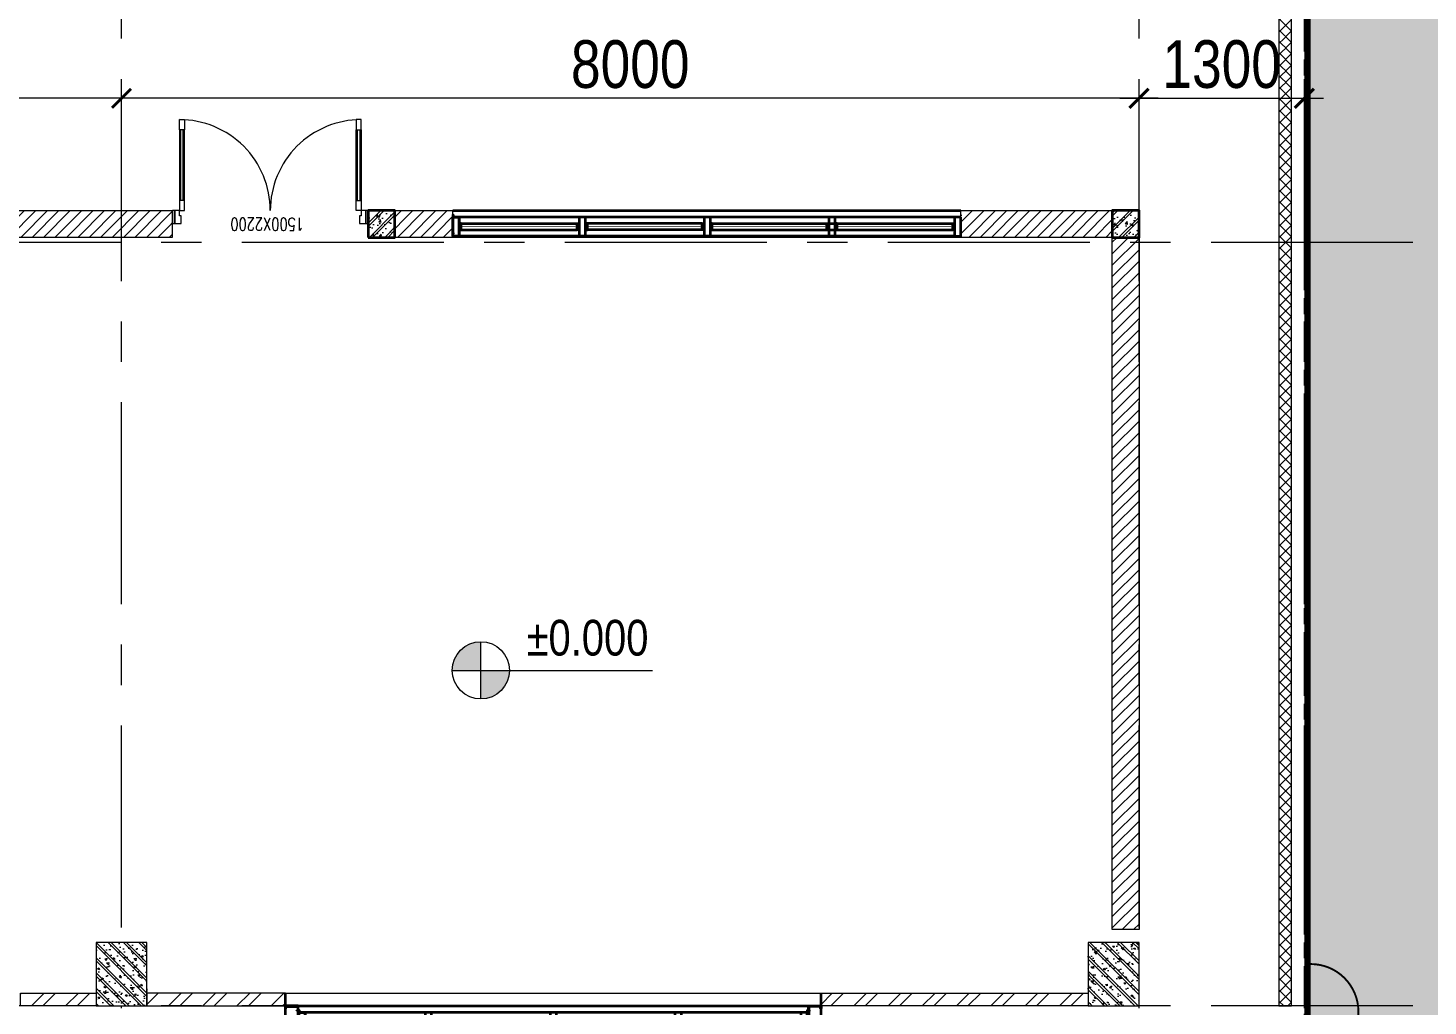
# Model space of a CAD drawing. Header units: millimetres. Extents: x -547695 to 905972, y -1055718 to 167349.
# Drawn here: x -504804 to -493797, y -811108 to -803423 of the extents above; entities that cross this region are included whole.
import ezdxf
from ezdxf.enums import TextEntityAlignment as Align
from ezdxf.xclip import XClip

# ---------------------------------------------------------------- set-up
doc = ezdxf.new("R2010")
doc.units = ezdxf.units.MM
doc.header["$XCLIPFRAME"] = 0
for name, pattern in [('$0$BASE-A0$0$HIDDEN', [0.375, 0.25, -0.125]), ('CENTER', [50.800000000000004, 31.75, -6.35, 6.35, -6.35]), ('HIDDEN', [9.524999999999999, 6.35, -3.175])]:
    doc.linetypes.add(name, pattern=pattern)
doc.layers.get('DEFPOINTS').update_dxf_attribs({"color": 1, "lineweight": 25})
doc.layers.add('$0$Defpoints', color=191, linetype='Continuous', plot=False)
doc.layers.add('7a-Flashing_01', color=1, linetype='Continuous')
doc.layers.add('8', color=8, linetype='Continuous')
for name, color, linetype, lineweight in [('A-COLS', 9, 'Continuous', 9), ('A-CONC', 2, 'Continuous', 35), ('A-DIMS', 8, 'Continuous', 9), ('A-DOOR', 142, 'Continuous', 9), ('A-FINE', 255, 'Continuous', 25), ('A-GRID', 250, 'CENTER', 15), ('A-HEVY', 111, 'Continuous', 35), ('A-HIDD', 45, 'HIDDEN', 9), ('A-PATT', 252, 'Continuous', 9), ('A-REV', 7, 'Continuous', 35), ('A-SYMBOLS', 10, 'Continuous', 13), ('A-TEXT', 255, 'Continuous', 25), ('A-WALL', 12, 'Continuous', 13), ('A-WALL-INT', 31, 'Continuous', 9)]:
    doc.layers.add(name, color=color, linetype=linetype, lineweight=lineweight)
doc.styles.add('VTK _ Arial_2.5 mm', font='arial.ttf', dxfattribs={"width": 0.8})
doc.styles.add('VTK_Arial', font='arial.ttf', dxfattribs={"width": 0.8})
doc.styles.add('VTK_Arial_2 mm', font='arial.ttf', dxfattribs={"width": 0.8})
doc.styles.add('XR-MBT1$0$XR-MBVP X.TV T2$0$VNCC-vnsimli', font='vnsimli.shx', dxfattribs={"width": 0.75})
doc.dimstyles.new('A-2.5-DIM1', dxfattribs={"dimtxt": 2.5, "dimasz": 1, "dimexe": 1, "dimexo": 0, "dimgap": 0.5, "dimtad": 1, "dimdec": 0, "dimzin": 12, "dimdsep": 46, "dimtxsty": 'VTK_Arial', "dimblk": 'ARCHTICK', "dimcen": 0, "dimdle": 1, "dimclrd": 256, "dimclre": 256, "dimclrt": 7, "dimadec": 1, "dimazin": 3, "dimtfac": 1, "dimtdec": 0, "dimtmove": 0, "dimatfit": 2, "dimfxl": 20, "dimtolj": 1, "dimtzin": 0, "dimlwd": -1, "dimlwe": -1, "dimarcsym": 0})
doc.dimstyles.new('A-2.5-DIM150', dxfattribs={"dimscale": 150, "dimtxt": 2.5, "dimasz": 1, "dimexe": 1, "dimexo": 0, "dimgap": 0.5, "dimtad": 1, "dimdec": 0, "dimzin": 12, "dimdsep": 46, "dimtxsty": 'VTK_Arial', "dimblk": 'ARCHTICK', "dimcen": 0, "dimdle": 1, "dimclrd": 256, "dimclre": 256, "dimclrt": 7, "dimadec": 1, "dimazin": 3, "dimtfac": 1, "dimtdec": 0, "dimtmove": 0, "dimatfit": 2, "dimfxl": 20, "dimtfill": 1, "dimtolj": 1, "dimtzin": 0, "dimlwd": -1, "dimlwe": -1, "dimarcsym": 0})

# ---------------------------------------------------------------- blocks, each defined once
blk = doc.blocks.new('_ARCHTICK')
at = {"color": 0, "linetype": 'ByBlock', "const_width": 0.15}
blk.add_lwpolyline([(-0.5, -0.5), (0.5, 0.5)], dxfattribs=at)
blk = doc.blocks.new('*D383')
at = {"layer": 'A-DIMS', "transparency": 16777216}
for p, q in [((-496069.1778728896, -804438.8037468889), (-496069.1778728896, -803825.7640047203)), ((-494769.1778728896, -804438.8037468889), (-494769.1778728896, -803825.7640047203)), ((-496219.1778728896, -803975.7640047203), (-494619.1778728896, -803975.7640047203))]:
    blk.add_line(p, q, dxfattribs=at)
at = {"layer": 'DEFPOINTS', "color": 0, "transparency": 16777216}
for p in [(-494769.1778728896, -803975.7640047203), (-496069.1778728896, -804438.8037468889), (-494769.1778728896, -804438.8037468889)]:
    blk.add_point(p, dxfattribs=at)
at = {"layer": 'A-DIMS', "transparency": 16777216, "xscale": 150, "yscale": 150, "zscale": 150, "rotation": 180}
blk.add_blockref('_ARCHTICK', (-496069.1778728896, -803975.7640047203), dxfattribs=at)
at = {"layer": 'A-DIMS', "transparency": 16777216, "xscale": 150, "yscale": 150, "zscale": 150}
blk.add_blockref('_ARCHTICK', (-494769.1778728896, -803975.7640047203), dxfattribs=at)
at = {"layer": 'A-DIMS', "color": 7, "transparency": 16777216, "insert": (-495419.1778728896, -803709.1712352795), "char_height": 375, "attachment_point": 5, "style": 'VTK_Arial', "bg_fill": 3, "box_fill_scale": 1.1, "bg_fill_color": 257, "bg_fill_transparency": 0}
blk.add_mtext('\\A1;1300', dxfattribs=at)
blk = doc.blocks.new('*D384')
at = {"layer": 'A-DIMS', "transparency": 16777216}
for p, q in [((-504069.1778728896, -804438.8037468889), (-504069.1778728896, -803825.7640047203)), ((-496069.1778728896, -804438.8037468889), (-496069.1778728896, -803825.7640047203)), ((-495919.1778728896, -803975.7640047203), (-504219.1778728896, -803975.7640047203))]:
    blk.add_line(p, q, dxfattribs=at)
at = {"layer": 'DEFPOINTS', "color": 0, "transparency": 16777216}
for p in [(-504069.1778728896, -803975.7640047203), (-504069.1778728896, -804438.8037468889), (-496069.1778728896, -804438.8037468889)]:
    blk.add_point(p, dxfattribs=at)
at = {"layer": 'A-DIMS', "transparency": 16777216, "xscale": 150, "yscale": 150, "zscale": 150, "rotation": 180}
blk.add_blockref('_ARCHTICK', (-504069.1778728896, -803975.7640047203), dxfattribs=at)
at = {"layer": 'A-DIMS', "transparency": 16777216, "xscale": 150, "yscale": 150, "zscale": 150}
blk.add_blockref('_ARCHTICK', (-496069.1778728896, -803975.7640047203), dxfattribs=at)
at = {"layer": 'A-DIMS', "color": 7, "transparency": 16777216, "insert": (-500069.1778728896, -803709.2991343247), "char_height": 375, "attachment_point": 5, "style": 'VTK_Arial', "bg_fill": 3, "box_fill_scale": 1.1, "bg_fill_color": 257, "bg_fill_transparency": 0}
blk.add_mtext('\\A1;8000', dxfattribs=at)
blk = doc.blocks.new('*D385')
at = {"layer": 'A-DIMS', "transparency": 16777216}
for p, q in [((-512069.1778728896, -804438.8037468889), (-512069.1778728896, -803825.7640047203)), ((-504069.1778728896, -804438.8037468889), (-504069.1778728896, -803825.7640047203)), ((-503919.1778728896, -803975.7640047203), (-512219.1778728896, -803975.7640047203))]:
    blk.add_line(p, q, dxfattribs=at)
at = {"layer": 'DEFPOINTS', "color": 0, "transparency": 16777216}
for p in [(-512069.1778728896, -803975.7640047203), (-512069.1778728896, -804438.8037468889), (-504069.1778728896, -804438.8037468889)]:
    blk.add_point(p, dxfattribs=at)
at = {"layer": 'A-DIMS', "transparency": 16777216, "xscale": 150, "yscale": 150, "zscale": 150, "rotation": 180}
blk.add_blockref('_ARCHTICK', (-512069.1778728896, -803975.7640047203), dxfattribs=at)
at = {"layer": 'A-DIMS', "transparency": 16777216, "xscale": 150, "yscale": 150, "zscale": 150}
blk.add_blockref('_ARCHTICK', (-504069.1778728896, -803975.7640047203), dxfattribs=at)
at = {"layer": 'A-DIMS', "color": 7, "transparency": 16777216, "insert": (-508069.1778728896, -803709.2991343247), "char_height": 375, "attachment_point": 5, "style": 'VTK_Arial', "bg_fill": 3, "box_fill_scale": 1.1, "bg_fill_color": 257, "bg_fill_transparency": 0}
blk.add_mtext('\\A1;8000', dxfattribs=at)
blk = doc.blocks.new('*U117')
at = {"layer": 'A-SYMBOLS'}
h = blk.add_hatch(color=256, dxfattribs=at)
h.paths.add_polyline_path([(2.220446049250313e-16, 1.110223024625157e-16), (0, -2, 0.4142135623730951), (2, 0)])
h.paths.add_polyline_path([(3.33066907387547e-16, -1.110223024625157e-16), (6.661338147750939e-16, 2, 0.4142135623730951), (-2, 0)])
blk.add_line((-2, 0), (12, 0))
blk.add_lwpolyline([(0, -2.000000000349246), (6.123233995736766e-16, 2)])
blk.add_circle((0, 0), 2, dxfattribs=at)
at = {"color": 7, "style": 'VTK _ Arial_2.5 mm', "width": 0.8, "flags": 4}
blk.add_attdef('FINISHFLOORLEVEL', text='', height=2.5, dxfattribs=at).set_placement((3.2, 3.532401091405184), align=Align.TOP_LEFT)
blk.add_attdef('NAMEOFLEVEL', (3.2, -3.467598908594816), '', height=2.5, dxfattribs=at)
blk = doc.blocks.new('E5T7U78')
at = {"layer": 'A-HIDD', "ltscale": 100, "const_width": 50}
blk.add_lwpolyline([(43426.05499878008, -10929.75414979609), (43426.05499878008, -43747.91914387618)], dxfattribs=at)
blk = doc.blocks.new('ERBHRTHB4T')
at = {"color": 0}
blk.add_wipeout([(-200, 100), (199.9999999999773, 100), (199.9999999999773, -400), (-200, -400)], dxfattribs=at).dxf.layer = '8'
at = {"layer": 'A-PATT'}
h = blk.add_hatch(dxfattribs=at)
h.set_pattern_fill('BT-01', color=256, scale=20, style=0, double=1, pattern_type=2)
h.set_pattern_definition([(49.99999999999999, (115612.7283935403, 26819.99793121067), (143.4520365201507, -12.55042699651902), [15, -165]), (355, (115612.7283935403, 26819.99793121067), (-27.75026672260001, 150.4384267400024), [12, -132]), (100.4514, (115624.6827295402, 26818.95206321054), (115.7018763428043, 137.8879084121907), [12.748038, -140.2284224]), (46.18420000000001, (115612.7283935403, 26859.99793121067), (213.4482097251289, -33.10380286580362), [22.5, -247.5]), (96.6356, (115630.5157425403, 26857.2392698105), (186.9325411097407, 194.8235741800883), [19.1220576, -210.3426]), (351.1842, (115612.7283935403, 26859.99793121067), (186.9323890267255, 194.823720185065), [18, -198]), (21, (115632.7283935403, 26849.99793121067), (119.3814104236923, -80.52377813306776), [15, -165]), (326.0000000000001, (115632.7283935403, 26849.99793121067), (48.66306638431632, 145.0300090093706), [12, -132]), (71.4514, (115642.6768401402, 26843.28761001059), (168.044525716298, 64.50609934199048), [12.748038, -140.2284224]), (37.50000000000001, (115612.7283935403, 26819.99793121067), (2.431971063458134, 66.5787707662623), [0, -130.4, 0, -134, 0, -132.5]), (7.499999999999999, (115612.7283935403, 26819.99793121067), (52.61390748842971, 78.88234237647205), [0, -76.39999999999999, 0, -127.4, 0, -50.5]), (327.5, (115568.1283935403, 26819.99793121067), (106.7644872344818, -4.510974346875951), [0, -50, 0, -156, 0, -207]), (317.5, (115548.1283935403, 26819.99793121067), (116.6372338684772, 20.02099646646354), [0, -65, 0, -103.6, 0, -147]), (45, (115612.7283935403, 26819.99793121067), (-60.10407640085654, 60.10407640085654), []), (45, (115612.7283935403, 26844.49793121067), (-60.10407640085654, 60.10407640085654), [])])
h.paths.add_polyline_path([(200, 100), (200, -400), (-200, -400), (-200, 100)])
at = {"color": 0}
blk.add_lwpolyline([(-200, 100), (200, 100), (200, -400), (-200, -400)], close=True, dxfattribs=at)
blk = doc.blocks.new('t7i')
blk.add_wipeout([(0, -210), (210, -210), (210, 0), (0, 0)]).dxf.layer = '8'
at = {"layer": 'A-PATT'}
h = blk.add_hatch(dxfattribs=at)
h.set_pattern_fill('BT-01', color=256, scale=20, style=0, double=1, pattern_type=2)
h.set_pattern_definition([(49.99999999999999, (111922.472197681, 19673.81877801288), (143.4520365201507, -12.55042699651902), [15, -165]), (355, (111922.472197681, 19673.81877801288), (-27.75026672260001, 150.4384267400024), [12, -132]), (100.4514, (111934.426533681, 19672.77291001275), (115.7018763428043, 137.8879084121907), [12.748038, -140.2284224]), (46.18420000000001, (111922.472197681, 19713.81877801288), (213.4482097251289, -33.10380286580362), [22.5, -247.5]), (96.6356, (111940.2595466811, 19711.0601166127), (186.9325411097407, 194.8235741800883), [19.1220576, -210.3426]), (351.1842, (111922.472197681, 19713.81877801288), (186.9323890267255, 194.823720185065), [18, -198]), (21, (111942.472197681, 19703.81877801288), (119.3814104236923, -80.52377813306776), [15, -165]), (326.0000000000001, (111942.472197681, 19703.81877801288), (48.66306638431632, 145.0300090093706), [12, -132]), (71.4514, (111952.420644281, 19697.1084568128), (168.044525716298, 64.50609934199048), [12.748038, -140.2284224]), (37.50000000000001, (111922.472197681, 19673.81877801288), (2.431971063458134, 66.5787707662623), [0, -130.4, 0, -134, 0, -132.5]), (7.499999999999999, (111922.472197681, 19673.81877801288), (52.61390748842971, 78.88234237647205), [0, -76.39999999999999, 0, -127.4, 0, -50.5]), (327.5, (111877.872197681, 19673.81877801288), (106.7644872344818, -4.510974346875951), [0, -50, 0, -156, 0, -207]), (317.5, (111857.872197681, 19673.81877801288), (116.6372338684772, 20.02099646646354), [0, -65, 0, -103.6, 0, -147]), (45, (111922.472197681, 19673.81877801288), (-60.10407640085654, 60.10407640085654), []), (45, (111922.472197681, 19698.31877801288), (-60.10407640085654, 60.10407640085654), [])])
h.paths.add_polyline_path([(0, -210), (210, -210), (210, 0), (0, 0)])
at = {"layer": 'A-HEVY'}
blk.add_lwpolyline([(0, -210), (210, -210), (210, 0), (0, 0)], close=True, dxfattribs=at)
blk = doc.blocks.new('ERYUJH76Y')
at = {"layer": 'A-GRID', "ltscale": 50}
for points in [[(1300, 3348.158887993079), (1300, 25451.9480377544)], [(-8000, 3348.158887993079), (-8000, 25008.44865267468)], [(0, 3348.158887993079), (0, 25008.44865267468)], [(4693.760833570384, 12928.30377033388), (-30446.51302765415, 12928.30377033388)], [(4693.760833570384, 6928.303770333878), (-30446.51302765415, 6928.303770333878)]]:
    blk.add_lwpolyline(points, dxfattribs=at)
at = {"layer": '8'}
for p in [(-6060, 13178.30377178336), (-210, 13178.30377033574)]:
    blk.add_blockref('t7i', p, dxfattribs=at)
at = {"layer": 'A-COLS', "xscale": -1, "rotation": 180}
for p in [(-8000, 7028.303770333878), (-200, 7028.303770333878)]:
    blk.add_blockref('ERBHRTHB4T', p, dxfattribs=at)
blk = doc.blocks.new('Cua di 15001_1')
for p, q in [((35.00000009604264, 635), (35.000000036438, 715.0000000298023)), ((35.000000036438, 715.0000000298023), (75.00000009604264, 715.0000000298023)), ((75.00000009604264, 715.0000000298023), (75.00000015564729, 635)), ((1424.999999917229, 714.9999999866704), (1424.999999857624, 634.9999999568681)), ((1464.999999976833, 714.9999999866704), (1424.999999917229, 714.9999999866704)), ((1464.999999917229, 634.9999999568681), (1464.999999976833, 714.9999999866704)), ((75.00000015564729, 635), (35.00000009604264, 635)), ((75.00000015564729, 635), (35.00000009604264, 635)), ((65.00000009604264, 635), (45.00000009604264, 635.0000000596046)), ((1424.999999857624, 634.9999999568681), (1464.999999917229, 634.9999999568681)), ((1424.999999857624, 634.9999999568681), (1464.999999917229, 634.9999999568681)), ((1434.999999917229, 634.9999999568681), (1454.999999917229, 635.0000000164728))]:
    blk.add_line(p, q)
blk.add_wipeout([(-19.99991001142189, 79.98615632860663), (-19.99990998157557, -220.01384372287896), (1520.0000900184211, -220.01384376600618), (1520.0000899885747, 79.98615628547998)])
for p, q in [((35.00000009604264, 635), (35, 80)), ((45.00000009604264, 635.0000000596046), (45, 80)), ((65, 80.00000005960464), (65.00000009604264, 635)), ((75, 80), (75.00000015564729, 635)), ((1424.999999970198, 79.99999995686812), (1424.999999857624, 634.9999999568681)), ((1434.999999970198, 80.00000001647277), (1434.999999917229, 634.9999999568681)), ((1454.999999917229, 635.0000000164728), (1454.999999970198, 79.99999995686812)), ((1464.999999917229, 634.9999999568681), (1464.999999970198, 79.99999995686812)), ((35, 5.960464477539062e-08), (0, 0)), ((0, 0), (0, -100.0000000685104)), ((75, 80), (35, 80)), ((35, 80), (35, 5.960464477539062e-08)), ((35, -39.99999994039536), (35, 5.960464477539062e-08)), ((35, 5.960464477539062e-08), (75, 0)), ((35, 5.960464477539062e-08), (75, 0)), ((75, 0), (75, 80)), ((1424.999999970198, -4.313187673687935e-08), (1424.999999970198, 79.99999995686812)), ((1424.999999970198, 79.99999995686812), (1464.999999970198, 79.99999995686812)), ((1464.999999970198, 1.647276803851128e-08), (1424.999999970198, -4.313187673687935e-08)), ((1464.999999970198, 79.99999995686812), (1464.999999970198, 1.647276803851128e-08)), ((0, -100.0000000685104), (50.00000002980232, -100.0000000685104)), ((50, -39.99999994039536), (35, -39.99999994039536)), ((50.00000002980232, -100.0000000685104), (50, -39.99999994039536)), ((1464.999999970198, -40.00000004313188), (1449.999999970198, -40.00000004313188)), ((1449.999999970198, -40.00000004313188), (1450, -100.0000001116423)), ((1450, -100.0000001116423), (1500, -100.0000001116423)), ((1464.999999970198, -4.313187673687935e-08), (1464.999999970198, -40.00000004313188)), ((1499.999999970198, -4.313187673687935e-08), (1464.999999970198, -4.313187673687935e-08)), ((1500, -100.0000001116423), (1499.999999970198, -4.313187673687935e-08))]:
    blk.add_line(p, q)
for points in [[(-20, -100.0000000685104), (0, -100.0000000685104), (-2.980232238769531e-08, -1.699663698673248e-08), (-20.00000002980232, -1.699663698673248e-08)], [(1500, -100.0000001116423), (1520, -100.0000001116423), (1519.999999970198, -6.01867213845253e-08), (1499.999999970198, -6.01867213845253e-08)]]:
    blk.add_lwpolyline(points, close=True)
for centre, start, end in [((34.99999959976412, 5.960464477539062e-08), 359.9999999966649, 90.0000000066701), ((1464.99999994447, 5.954643711447716e-08), 89.9999999933299, 180.0000000033351)]:
    blk.add_arc(centre, 715.0000001723835, start, end)
blk = doc.blocks.new('12-14x20 HWFS')
at = {"layer": 'A-FINE'}
for p, q in [((-25.39699883005505, -3.007638736933586), (-25.39699883005505, 2.99767952003458)), ((-21.33899456566269, 1.922318582128355), (-24.39699883005505, 1.922318582128355)), ((-21.34279814843103, 4.073040457944444), (-20.73801054955584, 6.645490647548286)), ((-18.09071933728319, 1.683506138670054), (-18.67104078563898, 1.683506138670054)), ((-18.0907193372841, 1.683506138670054), (-17.72308869091012, 2.350172386679333)), ((-17.56717118204233, -1.69346535556906), (-18.09071933728319, 1.683506138670054)), ((-16.99276144435862, -2.360558170537843), (-17.72308869091012, 2.350172386679333)), ((-17.72308869091012, 2.350172386679333), (-17.06965306867005, 1.683506138670054)), ((-16.54921726259181, -1.673390192852821), (-17.06965306867005, 1.683506138670054)), ((-16.20003337911294, 1.683506138670054), (-17.06965306867005, 1.683506138670054)), ((-16.20003337911385, 1.683506138670054), (-15.83240273273987, 2.350172386679333)), ((-15.67648522387208, -1.69346535556906), (-16.20003337911294, 1.683506138670054)), ((-15.09896313702484, -2.380633333254082), (-15.83240273273987, 2.350172386679333)), ((-15.83240273273987, 2.350172386679333), (-15.1789671104998, 1.683506138670054)), ((-14.65541895525803, -1.69346535556906), (-15.1789671104998, 1.683506138670054)), ((-14.39481909571441, 1.683506138670054), (-15.1789671104998, 1.683506138670054)), ((-14.39481909571441, 1.683506138670054), (-14.02718844934043, 2.350172386675695)), ((-13.87127094047264, -1.69346535556906), (-14.3948190957135, 1.683506138670054)), ((-13.29374885362449, -2.380633333254082), (-14.02718844934043, 2.350172386675695)), ((-14.02718844934043, 2.350172386675695), (-13.37375282710036, 1.683506138670054)), ((-12.85020467185859, -1.69346535556906), (-13.37375282710036, 1.683506138670054)), ((-12.58960481231406, 1.683506138670054), (-13.37375282710036, 1.683506138670054)), ((-12.58960481231497, 1.683506138670054), (-12.22197416594099, 2.350172386675695)), ((-12.06605665707229, -1.69346535556906), (-12.58960481231406, 1.683506138670054)), ((-11.48853457022506, -2.380633333254082), (-12.22197416594099, 2.350172386675695)), ((-12.22197416594099, 2.350172386675695), (-11.56853854370092, 1.683506138670054)), ((-10.78439052891463, 1.683506138670054), (-11.56853854370092, 1.683506138670054)), ((-11.04499038845915, -1.69346535556906), (-11.56853854370092, 1.683506138670054)), ((-10.78439052891554, 1.683506138670054), (-10.41675988254156, 2.350172386675695)), ((-10.26084237367286, -1.69346535556906), (-10.78439052891463, 1.683506138670054)), ((-9.68332028682562, -2.380633333254082), (-10.41675988254156, 2.350172386675695)), ((-10.41675988254156, 2.350172386675695), (-9.763324260301488, 1.683506138670054)), ((-8.979176245515191, 1.683506138670054), (-9.763324260301488, 1.683506138670054)), ((-9.239776105058809, -1.69346535556906), (-9.763324260301488, 1.683506138670054)), ((-8.9791762455161, 1.683506138670054), (-8.611545599141209, 2.350172386675695)), ((-8.455628090273422, -1.69346535556906), (-8.979176245515191, 1.683506138670054)), ((-7.878106003426183, -2.380633333254082), (-8.611545599141209, 2.350172386675695)), ((-8.611545599141209, 2.350172386675695), (-7.958109976902051, 1.683506138670054)), ((-7.173961962115754, 1.683506138670054), (-7.958109976901142, 1.683506138670054)), ((-7.434561821659372, -1.69346535556906), (-7.958109976901142, 1.683506138670054)), ((-7.173961962115754, 1.683506138670054), (-6.806331315741772, 2.350172386675695)), ((-6.650413806873985, -1.69346535556906), (-7.173961962115754, 1.683506138670054)), ((-6.072891720025837, -2.380633333254082), (-6.806331315741772, 2.350172386675695)), ((-6.806331315741772, 2.350172386675695), (-6.152895693502614, 1.683506138670054)), ((-5.629347538259935, -1.69346535556906), (-6.152895693501705, 1.683506138670054)), ((-5.329868141651787, 1.41366340343302), (-1.722720664161898, 1.41366340343302)), ((-1.722720664161898, 1.41366340343302), (0, 0)), ((-1.722720664161898, -1.413663403429382), (0, 0)), ((-21.34279814843103, -1.932277799027361), (-24.39699883005505, -1.932277799027361)), ((-20.73801054955584, -6.655449864447291), (-21.34279814843103, -4.08299967484345)), ((-17.56717118204233, -1.69346535556906), (-18.67104078563898, -1.69346535556906)), ((-17.56717118204233, -1.69346535556906), (-16.99276144435862, -2.360558170537843)), ((-16.99276144435862, -2.360558170537843), (-16.54921726259181, -1.673390192852821)), ((-15.67648522387208, -1.69346535556906), (-16.56217511556315, -1.69346535556906)), ((-15.67648522387208, -1.69346535556906), (-15.09896313702484, -2.380633333254082)), ((-15.09896313702484, -2.380633333254082), (-14.65541895525803, -1.69346535556906)), ((-13.87127094047264, -1.69346535556906), (-14.65541895525803, -1.69346535556906)), ((-13.87127094047264, -1.69346535556906), (-13.29374885362449, -2.380633333254082)), ((-13.29374885362449, -2.380633333254082), (-12.85020467185859, -1.69346535556906)), ((-12.06605665707229, -1.69346535556906), (-12.85020467185859, -1.69346535556906)), ((-12.06605665707229, -1.69346535556906), (-11.48853457022506, -2.380633333254082)), ((-11.48853457022506, -2.380633333254082), (-11.04499038845915, -1.69346535556906)), ((-10.26084237367286, -1.69346535556906), (-11.04499038845915, -1.69346535556906)), ((-10.26084237367286, -1.69346535556906), (-9.68332028682562, -2.380633333254082)), ((-9.68332028682562, -2.380633333254082), (-9.239776105058809, -1.69346535556906)), ((-8.455628090273422, -1.69346535556906), (-9.239776105059718, -1.69346535556906)), ((-8.455628090273422, -1.69346535556906), (-7.878106003426183, -2.380633333254082)), ((-7.878106003426183, -2.380633333254082), (-7.434561821659372, -1.69346535556906)), ((-6.650413806873985, -1.69346535556906), (-7.434561821659372, -1.69346535556906)), ((-6.650413806873985, -1.69346535556906), (-6.072891720025837, -2.380633333254082)), ((-6.072891720025837, -2.380633333254082), (-5.629347538259935, -1.69346535556906)), ((-5.073260826818114, -1.430522762744658), (-1.722720664161898, -1.430522762744658))]:
    blk.add_line(p, q, dxfattribs=at)
for points in [[(-21.33899456566269, 1.922318582128355), (-24.39699883005505, 1.922318582128355, -0.4142135623730951), (-25.39699883005505, 2.922318582128355), (-25.39699883005505, 3.073040457944444, -0.414213562373095), (-24.39699883005505, 4.073040457944444), (-21.34279814843103, 4.073040457944444), (-21.34279814843103, -0.004979608449502848)], [(-21.33899456566269, -1.932277799027361), (-24.39699883005505, -1.932277799027361, 0.4142135623730951), (-25.39699883005505, -2.932277799027361), (-25.39699883005505, -3.08299967484345, 0.414213562373095), (-24.39699883005505, -4.08299967484345), (-21.34279814843103, -4.08299967484345), (-21.34279814843103, -0.004979608449502848)]]:
    blk.add_lwpolyline(points, format="xyb", dxfattribs=at)
for points in [[(-20.73801054955584, -6.655449864447291), (-20.73801054955584, 6.645490647548286), (-20.01167715080919, 6.645490647548286), (-20.01167715080919, -6.655449864447291)], [(-18.67104078563898, -4.086449746049766), (-18.67104078563898, 4.06959038673449), (-20.01167715080919, 4.06959038673449), (-20.01167715080919, -4.086449746049766)]]:
    blk.add_lwpolyline(points, close=True, dxfattribs=at)
for centre, radius, start, end in [((-24.39699883005505, 0.922318582128355), 1, 90, 180), ((-5.304255970404483, 2.881830588587036), 1.468390570281038, 234.6943086791252, 269.0005767096657), ((-24.39699883005505, -0.9322777990273607), 1, 180, 270), ((-5.064265201900525, -2.169041251796443), 0.7385732732347212, 89.30213547652545, 139.9158802430046)]:
    blk.add_arc(centre, radius, start, end, dxfattribs=at)
at = {"layer": 'A-FINE', "lineweight": 20}
for points in [[(-6.005701366639187, 0.734078581812355), (-5.356753149810174, 0.7528891582333017), (-4.21525524023491, 0.7335373962196172), (-3.68014217905511, 0.4056991705183464)], [(-3.73259996158049, 0.2548853612497624), (-4.241661968921107, 0.5667963463274646), (-5.337423789348577, 0.5875685391984007), (-5.980192729994997, 0.5695436905298266)], [(-2.447860064917222, -0.3795387368336378), (-2.855747234787486, -0.233771597417217), (-3.321581205258553, 0.00306547163927462), (-3.73259996158049, 0.2548853612497624)], [(-3.68014217905511, 0.4056991705183464), (-3.274387256547925, 0.1571179502607265), (-2.81552207232744, -0.07629628983704606), (-2.414889757718811, -0.2195370777590142)], [(0, 0), (-1.78165944644752, -0.7221836995558988), (-2.094344660469687, -0.5059660401420842), (-2.447860064917222, -0.3795387368336378)], [(-2.414889757718811, -0.2195370777590142), (-2.078931817856756, -0.3396744335477706), (-1.786234641898773, -0.4750112537258246), (0, 0)], [(-1.788129251950522, -0.4459402668944676), (-1.592819770769893, -0.4254990892404749), (0, 0), (0, 0)], [(-3.309955396267469, -1.038057640394982), (-3.504362710519672, -0.9972875247003685), (-4.96049769981073, -0.9316873652023787), (-5.752600940425509, -0.8984606907433772)], [(-3.03778870932274, -1.424996449764876), (-3.03778870932274, -1.424996449764876), (-3.041053551675759, -1.094442749745212), (-3.309955396267469, -1.038057640394982)], [(-2.446033747112779, -0.2942946919683891), (-2.446033747112779, -0.2942946919683891), (-1.983497810808331, -0.4664134667509643), (-1.788129251950522, -0.4459402668944676)]]:
    blk.add_open_spline(points, degree=3, dxfattribs=at)
blk = doc.blocks.new('gia co cua')
at = {"layer": '7a-Flashing_01', "const_width": 0.5}
for points in [[(0.9999836811912246, -260.1724521682504), (1.000002565124305, -13.38279802408889), (4.999982052686391, -0.1724568663337074)], [(-1.631880877539515e-05, -160.0009240506176), (-1.63185759447515e-05, -320.0000900226937), (38.99998009184492, -320.000089963407), (58.99998009161209, -250.000923991331), (74.18584841454867, -250.000923991331)]]:
    blk.add_lwpolyline(points, dxfattribs=at)
at = {"layer": 'A-CONC'}
blk.add_lwpolyline([(8.999982052773703, -247.0009282695133), (101.8295537767117, -247.0009282695133), (101.8295537767117, -230.0009282695133), (104.8295537767117, -230.0009282695133), (104.8295537767117, -250.0009282695133), (5.999981933564413, -250.0009282695133), (5.999982052773703, -0.0009282695133094876), (104.8295537767117, -0.0009282695133094876), (104.8295537767117, -20.00092826951331), (101.8295537767117, -20.00092826951331), (101.8295537767117, -3.000928269513309), (8.999982052773703, -3.000928269513309)], close=True, dxfattribs=at)
at = {"layer": 'A-PATT', "xscale": -1, "rotation": 180}
blk.add_blockref('12-14x20 HWFS', (19.89082145583234, -36.21138445603722), dxfattribs=at)
at = {"layer": 'A-PATT'}
blk.add_blockref('12-14x20 HWFS', (18.74103034098516, -177.0262263493707), dxfattribs=at)
at = {"layer": 'A-PATT', "rotation": 90}
blk.add_blockref('12-14x20 HWFS', (66.85820513081853, -231.3298825964211), dxfattribs=at)
blk = doc.blocks.new('ebve')
blk.add_wipeout([(-4209.659143328201, -400.00000000023283), (0, -400.00000000023283), (0, 3.501554601825774e-11), (-4209.659143328201, 2.7421265258453786e-10)]).dxf.layer = 'A-PATT'
at = {"color": 8}
for p, q in [((-159.8295748693636, -149.9999984254828), (-4054.829573232797, -149.999997130828)), ((-4039.829573232797, -199.999997419538), (-3126.496237785323, -199.9999977780972)), ((-2144.829571664101, -199.999997419538), (-3046.496237785323, -199.9999977780972)), ((-2064.829571664101, -199.999995466671), (-174.8295748693636, -199.9999984254828)), ((-159.8295748693636, -299.9999984254828), (-4054.829573232797, -299.999997130828)), ((-4039.829573232797, -249.999997419538), (-3126.496237785323, -249.9999977780972)), ((-2144.829571664101, -249.999997419538), (-3046.496237785323, -249.9999977780972)), ((-2064.829571664101, -249.999995466671), (-174.8295748693636, -249.9999984254828))]:
    blk.add_line(p, q, dxfattribs=at)
blk.add_lwpolyline([(-4209.659143328201, -100), (0, -100)], dxfattribs=at)
for points in [[(-4104.829573232797, -150.0000000001164), (-4054.829573232797, -150.0000000001164), (-4054.829573232797, -300.0000000001164), (-4104.829573232797, -300.0000000001164)], [(-4054.829573232797, -149.999997130828), (-4104.829573232797, -149.999997130828), (-4104.829573232797, -299.999997130828), (-4054.829573232797, -299.999997130828)], [(-4054.829573232797, -249.999997419538), (-4039.829573232797, -249.999997419538), (-4039.829573232797, -229.999997419538), (-4049.829573232797, -229.999997419538), (-4049.829573232797, -219.999997419538), (-4039.829573232797, -219.999997419538), (-4039.829573232797, -199.999997419538), (-4054.829573232797, -199.999997419538)], [(-3111.496237785323, -249.9999977780972), (-3126.496237785323, -249.9999977780972), (-3126.496237785323, -229.9999977780972), (-3116.496237785323, -229.9999977780972), (-3116.496237785323, -219.9999977780972), (-3126.496237785323, -219.9999977780972), (-3126.496237785323, -199.9999977780972), (-3111.496237785323, -199.9999977780972)], [(-3061.496237785323, -149.9999975623796), (-3111.496237785323, -149.9999975623796), (-3111.496237785323, -299.9999975623796), (-3061.496237785323, -299.9999975623796)], [(-3061.496237785323, -249.9999977780972), (-3046.496237785323, -249.9999977780972), (-3046.496237785323, -229.9999977780972), (-3056.496237785323, -229.9999977780972), (-3056.496237785323, -219.9999977780972), (-3046.496237785323, -219.9999977780972), (-3046.496237785323, -199.9999977780972), (-3061.496237785323, -199.9999977780972)], [(-2129.829571664101, -249.999997419538), (-2144.829571664101, -249.999997419538), (-2144.829571664101, -229.999997419538), (-2134.829571664101, -229.999997419538), (-2134.829571664101, -219.999997419538), (-2144.829571664101, -219.999997419538), (-2144.829571664101, -199.999997419538), (-2129.829571664101, -199.999997419538)], [(-2079.829571664101, -149.9999979939312), (-2129.829571664101, -149.9999979939312), (-2129.829571664101, -299.9999979939312), (-2079.829571664101, -299.9999979939312)], [(-2079.829571664101, -249.999995466671), (-2064.829571664101, -249.999995466671), (-2064.829571664101, -229.999995466671), (-2074.829571664101, -229.999995466671), (-2074.829571664101, -219.999995466671), (-2064.829571664101, -219.999995466671), (-2064.829571664101, -199.999995466671), (-2079.829571664101, -199.999995466671)], [(-1148.162905542878, -249.9999979647109), (-1163.162905542878, -249.9999979647109), (-1163.162905542878, -229.9999979647109), (-1153.162905542878, -229.9999979647109), (-1153.162905542878, -219.9999979647109), (-1163.162905542878, -219.9999979647109), (-1163.162905542878, -199.9999979647109), (-1148.162905542878, -199.9999979647109)], [(-1098.162905542878, -149.9999985391041), (-1148.162905542878, -149.9999985391041), (-1148.162905542878, -299.9999985391041), (-1098.162905542878, -299.9999985391041)], [(-1098.162905542878, -249.9999960118439), (-1083.162905542878, -249.9999960118439), (-1083.162905542878, -229.9999960118439), (-1093.162905542878, -229.9999960118439), (-1093.162905542878, -219.9999960118439), (-1083.162905542878, -219.9999960118439), (-1083.162905542878, -199.9999960118439), (-1098.162905542878, -199.9999960118439)], [(-159.8295748693636, -249.9999984254828), (-174.8295748693636, -249.9999984254828), (-174.8295748693636, -229.9999984254828), (-164.8295748693636, -229.9999984254828), (-164.8295748693636, -219.9999984254828), (-174.8295748693636, -219.9999984254828), (-174.8295748693636, -199.9999984254828), (-159.8295748693636, -199.9999984254828)], [(-109.8295748693636, -149.9999984254828), (-159.8295748693636, -149.9999984254828), (-159.8295748693636, -299.9999984254828), (-109.8295748693636, -299.9999984254828)]]:
    blk.add_lwpolyline(points, close=True)
at = {"color": 5, "const_width": 5.000000000000001}
for points in [[(-4049.829573232797, -224.999997419538), (-3116.496237785323, -224.9999977780972)], [(-2134.829571664101, -224.999997419538), (-3056.496237785323, -224.9999977780972)], [(-2074.829571664101, -224.999995466671), (-1148.162905542878, -224.9999968934571)], [(-1098.162905542878, -224.9999969704077), (-164.8295748693636, -224.9999984254828)]]:
    blk.add_lwpolyline(points, dxfattribs=at)
at = {"layer": 'A-HEVY'}
for points in [[(-4209.659143328201, -400.0000000002328), (-4209.659143328201, 0)], [(0, -400.000086019747), (0, 0)]]:
    blk.add_lwpolyline(points, dxfattribs=at)
at = {"layer": 'A-REV', "xscale": -1}
blk.add_blockref('gia co cua', (-4104.829589551431, -99.99907173053361), dxfattribs=at)
at = {"layer": 'A-REV'}
blk.add_blockref('gia co cua', (-104.8295537767699, -99.99915775028057), dxfattribs=at)
blk = doc.blocks.new('RHRTHRHRT')
at = {"layer": 'A-PATT', "transparency": 33554620}
h = blk.add_hatch(dxfattribs=at)
h.set_pattern_fill('ANSI37', color=256, scale=20)
h.set_pattern_definition([(45, (-12900, -14799.99999999988), (-44.90128060534577, 44.90128060534577), []), (135, (-12900, -14799.99999999988), (-44.90128060534577, -44.90128060534576), [])])
h.paths.add_polyline_path([(-99.99803908215836, -4567.111033911468), (-199.9999999998836, -4567.111033911468), (-199.9999999998836, -14799.99999999988), (-99.99803908215836, -14799.99999999988)])
h.paths.add_polyline_path([(0, -500), (-24900, -500), (-24900, -400), (0, -400)])
h.paths.add_polyline_path([(-99.99999999988358, -2114.610329514835), (-199.9999999998836, -2114.610329514835), (-199.9999999998836, -500), (-99.99999999988358, -500)])
at = {"layer": 'A-WALL', "transparency": 33554620}
h = blk.add_hatch(dxfattribs=at)
h.set_pattern_fill('ANSI31', color=253, scale=20)
h.set_pattern_definition([(45, (-24900, -14299.99999999988), (-44.90128060534577, 44.90128060534577), [])])
h.paths.add_polyline_path([(-12900, -8759.999999999884), (-12900, -14799.99999999988), (-13110, -14799.99999999988), (-13110, -8759.999999999884)])
h.paths.add_polyline_path([(-1510, -14199.99999999988), (-1510, -8759.999999998021), (-1300, -8759.999999998021), (-1300, -14199.99999999988)])
h.paths.add_polyline_path([(-1510, -8759.999999998021), (-24900, -8759.999999999884), (-24900, -8549.999999999884), (-1510, -8549.999999998021)])
at = {"layer": 'A-WALL'}
for points in [[(-1510, -8759.999999998021), (-24900, -8759.999999999884), (-24900, -8549.999999999884), (-1510, -8549.999999998021)], [(-1510, -14199.99999999988), (-1510, -8759.999999998021), (-1300, -8759.999999998021), (-1300, -14199.99999999988)]]:
    blk.add_lwpolyline(points, close=True, dxfattribs=at)
at = {"layer": 'A-WALL-INT'}
for points in [[(-99.99803908215836, -4567.111033911468), (-199.9999999998836, -4567.111033911468), (-199.9999999998836, -14799.99999999988), (-99.99803908215836, -14799.99999999988)], [(-10095.17042833602, -14699.99999999977), (-9500, -14699.99999999977), (-9500, -14799.99999999988), (-10095.17042833602, -14799.99999999988)]]:
    blk.add_lwpolyline(points, close=True, dxfattribs=at)
at = {"layer": 'DEFPOINTS', "linetype": '$0$BASE-A0$0$HIDDEN', "ltscale": 500}
blk.add_lwpolyline([(-25550, -50), (0, -50), (0, -15050.00000000012), (-25550, -15050.00000000012)], close=True, dxfattribs=at)
at = {"layer": 'A-DOOR'}
ref = blk.add_blockref('Cua di 15001_1', (-8880.00009001745, -8549.896374606644), dxfattribs=dict(at, rotation=359.9999999999999))
ref.add_attrib('CD', '1500X2200', (-7865.015658479184, -8607.035820735735), dxfattribs={"layer": '$0$Defpoints', "height": 100, "rotation": 179.9999999999999, "style": 'XR-MBT1$0$XR-MBVP X.TV T2$0$VNCC-vnsimli', "width": 0.7499999999999999})
at = {"layer": 'A-HEVY'}
ref = blk.add_blockref('ebve', (-2590.170425130753, -8450.00008601963), dxfattribs=at)
XClip(ref).set_block_clipping_path([(-4104.829573232797, -309.99991398025304), (-109.82957486936357, -99.99991398025304)])
blk.add_blockref('ebve', (-3800.127588835079, -14699.99999999988), dxfattribs=at)
at = {"layer": 'A-PATT', "transparency": 33554620}
h = blk.add_hatch(dxfattribs=at)
h.set_pattern_fill('ANSI32', color=256, scale=20)
h.set_pattern_definition([(45, (-12900, -14799.99999999988), (-134.7038418160373, 134.7038418160373), []), (45, (-12810.1974, -14799.99999999988), (-134.7038418160373, 134.7038418160373), [])])
h.paths.add_polyline_path([(-3800.127588835079, -14699.99999999988), (-1700, -14699.99999999988), (-1700, -14799.99999999988), (-3800.127588835079, -14799.99999999988)])
h.paths.add_polyline_path([(-9100, -14799.99999999988), (-8009.78673216328, -14799.99999999988), (-8009.78673216328, -14699.99999999965), (-9100, -14699.99999999965)])
h.paths.add_polyline_path([(-10095.17042833602, -14699.99999999977), (-9500, -14699.99999999977), (-9500, -14799.99999999988), (-10095.17042833602, -14799.99999999988)])
h.paths.add_polyline_path([(-12900, -14799.99999999988), (-12304.82957166422, -14799.99999999988), (-12304.82957166422, -14699.99999999977), (-12900, -14699.99999999977)])
at = {"layer": 'A-PATT'}
blk.add_lwpolyline([(-8009.78673216328, -14699.99999999965), (-3800.127588835079, -14699.99999999953)], dxfattribs=at)
at = {"layer": 'A-SYMBOLS'}
for points in [[(-6694.999998363317, -8760.000001574517), (-6694.999998363317, -8550.000001574517)], [(-2700.000000000116, -8759.999999999884), (-2700.000000000116, -8549.999999999884)]]:
    blk.add_lwpolyline(points, dxfattribs=at)
at = {"layer": 'A-WALL'}
for points in [[(-8900.000090047251, -8759.999999454012), (-8900, -8549.948187333415)], [(-7360.000000020955, -8759.999999912921), (-7359.999909973703, -8549.948187792324)]]:
    blk.add_lwpolyline(points, dxfattribs=at)
at = {"layer": 'A-WALL-INT'}
for points in [[(-9100, -14799.99999999988), (-8009.78673216328, -14799.99999999988), (-8009.78673216328, -14699.99999999965), (-9100, -14699.99999999965)], [(-3800.127588835079, -14699.99999999988), (-1700, -14699.99999999988), (-1700, -14799.99999999988), (-3800.127588835079, -14799.99999999988)]]:
    blk.add_lwpolyline(points, close=True, dxfattribs=at)
at = {"layer": 'A-GRID'}
ref = blk.add_blockref('ERYUJH76Y', (-1300, -21728.30377033376), dxfattribs=at)
XClip(ref).set_block_clipping_path([(-32069.379858537228, 5005.130660463474), (6367.103157383157, 26504.536130141118)])
blk = doc.blocks.new('*U972')
blk.add_line((-21.30193617150361, 1.160127582785829e-11), (-9.301936171501836, 6.873394065815335e-13))
at = {"linetype": 'HIDDEN', "ltscale": 50, "const_width": 0.2}
blk.add_lwpolyline([(22.54271359494296, 40.23735711065775), (53.620475486301, 40.23735711065775, 0.414213562373095), (58.620475486301, 45.23735711065775), (58.620475486301, 66.79051389318764, 0.414213562373095), (53.620475486301, 71.79051389318764), (22.54271359494296, 71.79051389318764, 0.414213562373095), (17.54271359494296, 66.79051389318764), (17.54271359494296, 45.23735711065775, 0.4142135623730948)], format="xyb", close=True, dxfattribs=at)
blk.add_lwpolyline([(-9.301936171501836, 6.873394065815335e-13), (0, 0)])
blk.add_circle((-15.30193617150184, 6.144307617219107e-12), 6)
at = {"color": 7, "width": 0.8}
for tag, height, style, p in [('VIEW-NUMBER', 3, 'VTK _ Arial_2.5 mm', (-15.2775744581704, 2.302609968261619)), ('SHEET-NUMBER', 2.5, 'VTK_Arial_2 mm', (-15.29217428038397, -2.535096996172033))]:
    blk.add_attdef(tag, text='', height=height, dxfattribs=dict(at, style=style)).set_placement(p, align=Align.MIDDLE_CENTER)
blk.add_leader([(1.421879205165243e-13, 44.43640472970519), (0, 0)], dimstyle='A-2.5-DIM1')

msp = doc.modelspace()

# ---------------------------------------------------------------- hatches: boundary and pattern name
at = {"layer": 'A-TEXT', "true_color": 0xffffff, "transparency": 33554528}
h = msp.add_hatch(color=7, dxfattribs=at)
h.dxf.hatch_style = 1
h.paths.add_polyline_path([(-520319.2111284328, -786716.9696380701), (-520319.5143892181, -793897.5776458072), (-495519.1809542109, -793897.5263044924), (-495519.1809030685, -788798.0031302314), (-494769.1886796958, -788798.0031302315), (-494769.1886796958, -826715.780577428), (-483860.5872034287, -826715.780577428), (-483861.0121165423, -786716.9696380701)])

# ---------------------------------------------------------------- linework, layer by layer
at = {"layer": 'A-HEVY', "color": 1, "const_width": 100}
msp.add_lwpolyline([(-520319.2111284328, -783716.9696380701), (-520319.5143892181, -793897.5776458072), (-495519.1809542109, -793897.5263044924), (-495519.1809030685, -788798.0031302314), (-494769.1886796958, -788798.0031302315), (-494769.1886796958, -826715.780577428)], dxfattribs=at)

# ---------------------------------------------------------------- next in the draw order: block references
at = {"layer": 'A-PATT'}
msp.add_blockref('E5T7U78', (-538195.2313092349, -782967.8614335506), dxfattribs=at)

# ---------------------------------------------------------------- next in the draw order: block references
at = {"layer": 'A-SYMBOLS', "xscale": 74.91082045184281, "yscale": 74.91082045184281, "zscale": 74.91082045184281}
msp.add_blockref('*U972', (-498735.3818503037, -816156.7605957347), dxfattribs=at).add_auto_attribs({'VIEW-NUMBER': 'TC', 'SHEET-NUMBER': 'XG.4001'})

# ---------------------------------------------------------------- next in the draw order: wipeouts: each hides what was drawn before it
msp.add_wipeout([(-525369.1778728899, -798188.338740969), (-520369.1778728899, -798188.338740969), (-520369.1778728899, -796308.3387409707), (-494769.17166785244, -796308.529795891), (-494769.17166785244, -811408.3387409709), (-520369.1778728899, -811408.3387409709), (-520369.1778728899, -805358.3387409704), (-523717.6271866547, -805358.3387409704), (-523717.6271866547, -803013.3387409688), (-523717.6271866546, -803013.3387409688), (-523718.55467205506, -802429.6748693888), (-525718.1503628637, -802427.2085707642), (-525718.1503628637, -798188.338740969)]).dxf.layer = 'A-HEVY'

# ---------------------------------------------------------------- next in the draw order: block references
at = {"layer": 'A-SYMBOLS'}
ref = msp.add_blockref('*U117', (-501243.6078203627, -808470.7516356816), dxfattribs=dict(at, xscale=112.3662306777642, yscale=112.3662306777642, zscale=112.3662306777642))
ref.add_attrib('FINISHFLOORLEVEL', '%%p0.000', dxfattribs={"layer": '0', "color": 7, "height": 280.9155766944106, "style": 'VTK _ Arial_2.5 mm', "width": 0.8, "flags": 4}).set_placement((-500884.0358821939, -808073.8290397984), align=Align.TOP_LEFT)

# ---------------------------------------------------------------- next in the draw order: dimensions: what is measured, and where the dimension line sits
at = {"layer": 'A-DIMS'}
dim = msp.add_linear_dim(base=(-494769.1778728896, -803975.7640047203), p1=(-496069.1778728896, -804438.8037468889), p2=(-494769.1778728896, -804438.8037468889), dimstyle='A-2.5-DIM150', override={"dimpost": '\\X', "dimblk": 'ARCHTICK', "dimtmove": 1, "dimtfill": 1, "dimtfillclr": 0}, dxfattribs=at)
dim.commit()
dim.dimension.update_dxf_attribs({"geometry": '*D383', "text_midpoint": (-495419.1778728896, -803709.1712352795)})

# ---------------------------------------------------------------- next in the draw order: dimensions: what is measured, and where the dimension line sits
dim = msp.add_linear_dim(base=(-504069.1778728896, -803975.7640047203), p1=(-496069.1778728896, -804438.8037468889), p2=(-504069.1778728896, -804438.8037468889), dimstyle='A-2.5-DIM150', override={"dimpost": '\\X', "dimblk": 'ARCHTICK', "dimtmove": 1, "dimtfill": 1, "dimtfillclr": 0}, dxfattribs=at)
dim.commit()
dim.dimension.update_dxf_attribs({"geometry": '*D384', "text_midpoint": (-500069.1778728896, -803709.2991343247)})

# ---------------------------------------------------------------- next in the draw order: dimensions: what is measured, and where the dimension line sits
dim = msp.add_linear_dim(base=(-512069.1778728896, -803975.7640047203), p1=(-504069.1778728896, -804438.8037468889), p2=(-512069.1778728896, -804438.8037468889), dimstyle='A-2.5-DIM150', override={"dimpost": '\\X', "dimblk": 'ARCHTICK', "dimtmove": 1, "dimtfill": 1, "dimtfillclr": 0}, dxfattribs=at)
dim.commit()
dim.dimension.update_dxf_attribs({"geometry": '*D385', "text_midpoint": (-508069.1778728896, -803709.2991343247)})

# ---------------------------------------------------------------- next in the draw order: block references
at = {"layer": 'A-HEVY'}
msp.add_blockref('RHRTHRHRT', (-494769.1778728896, -796308.3387409705), dxfattribs=at)

doc.saveas('drawing.dxf')
